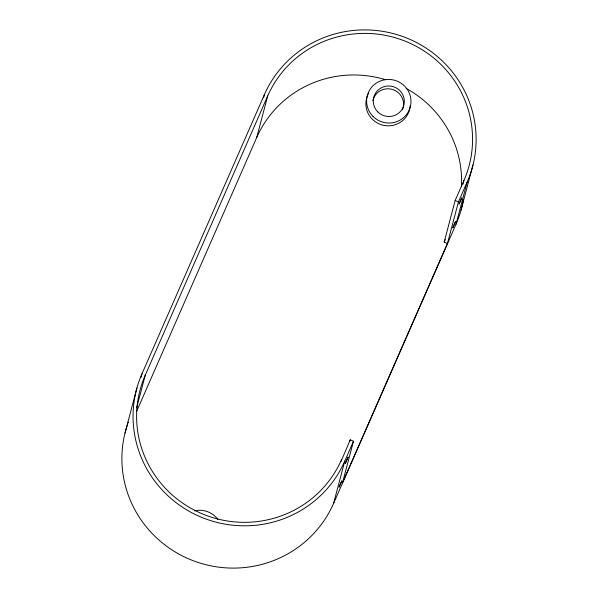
<?xml version="1.0" encoding="UTF-8"?>
<svg xmlns="http://www.w3.org/2000/svg" width="598" height="598" viewBox="0 0 598 598"><rect width="100%" height="100%" fill="white"/><g stroke="black" fill="none" stroke-linecap="round" stroke-linejoin="round"><path stroke-width="0.9" d="M125.027 433.012L136.927 387.99M141.038 377.353L141.995 373.757L264.436 94.536A110.451 108.193 14.8 0 1 409.286 39.102A110.451 108.193 14.8 0 1 467.188 181.964L456.005 224.243L333.564 503.464A110.451 108.193 14.8 0 1 193.632 560.879A110.451 108.193 14.8 0 1 127.112 425.754M136.606 407.896L145.262 375.155L267.695 95.957A106.9 104.71 14.8 0 1 407.888 42.294A106.9 104.71 14.8 0 1 463.921 180.559L462.979 184.102M263.718 97.235L264.436 94.536M136.516 411.626L256.706 137.547L267.695 95.957M341.01 461.529L350.219 439.829L353.485 441.234L342.497 482.825L447.446 243.498L458.434 201.9L467.18 181.956M349.755 441.593L350.219 439.829M333.564 503.464L344.74 461.178L353.485 441.234M447.446 243.498L444.179 242.093L455.168 200.494L463.913 180.559M461.073 210.01L472.973 164.988M444.179 242.093L445.271 239.596M455.168 200.494L458.434 201.9M341.48 459.765A106.9 104.71 14.8 0 1 201.287 513.42A106.9 104.71 14.8 0 1 145.254 375.155M256.699 137.547A106.9 104.71 14.8 0 1 385.516 79.713M406.109 88.384A106.9 104.71 14.8 0 1 461.409 186.77M127.411 424.857A110.451 108.193 14.8 0 1 127.71 423.96M128.024 423.07A110.451 108.193 14.8 0 1 128.346 422.181M344.74 461.178A110.451 108.193 14.8 0 1 199.889 516.612A110.451 108.193 14.8 0 1 141.988 373.75M463.024 201.743A110.451 108.193 14.8 0 1 456.012 224.25M463.36 199.881A110.451 108.193 14.8 0 1 463.196 200.816M410.213 105.487A22.223 21.767 14.8 0 1 383.176 125.259A22.223 21.767 14.8 0 1 367.508 95.605M367.658 95.254A22.223 21.767 14.8 0 1 368.144 94.222M368.503 93.55A22.223 21.767 14.8 0 1 368.682 93.213M403.344 106.907A15.555 15.242 14.8 0 1 402.977 108.455M402.723 109.217A15.555 15.242 14.8 0 1 402.536 109.711M372.875 100.666A15.555 15.242 14.8 0 1 390.943 89.087A15.555 15.242 14.8 0 1 403.388 106.646M194.537 510.841A22.223 21.767 14.8 0 1 217.851 519.438M345.375 463.3L348.081 457.134L345.375 463.3M339.103 487.064L341.802 480.964L339.103 487.064M459.077 204.03L461.776 197.931L459.077 204.03M452.798 227.793L455.497 221.626L452.798 227.793M377.772 111.878A15.555 15.242 14.8 0 0 403.792 105.39A15.555 15.242 14.8 0 0 384.835 86.448A15.555 15.242 14.8 0 0 377.772 111.878M373.047 116.438A22.223 21.767 14.8 0 0 410.213 107.169A22.223 21.767 14.8 0 0 383.131 80.11A22.223 21.767 14.8 0 0 373.047 116.438"/></g></svg>
